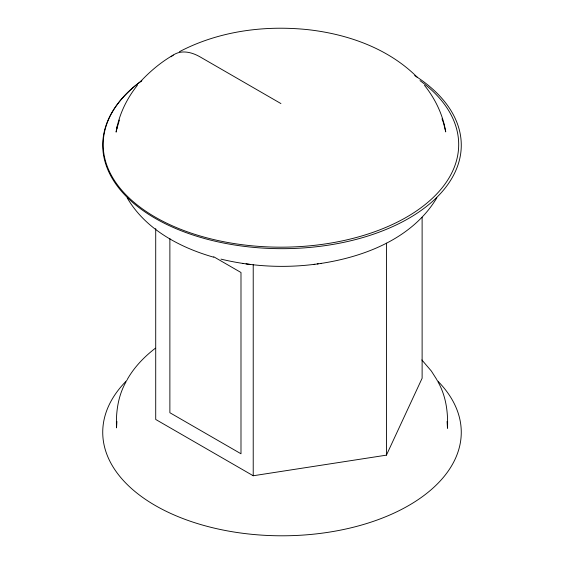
<?xml version="1.0" encoding="UTF-8"?>
<svg xmlns="http://www.w3.org/2000/svg" width="564" height="564" viewBox="0 0 564 564"><rect width="100%" height="100%" fill="white"/><g stroke="black" fill="none" stroke-linecap="round" stroke-linejoin="round"><path stroke-width="0.85" d="M116.91 421.47L116.515 427.857C115.817 412.094 118.08 395.836 125.969 381.948M117.354 125.645L116.099 132.103C118.821 114.943 126.576 98.848 137.376 85.312M116.417 130.298L119.385 120.054M155.713 228.575L155.713 419.461L253.222 475.755L386.425 455.148L422.119 378.247L422.119 217.267M436.867 197.774C412.171 239.122 362.871 257.649 317.257 263.973M127.161 379.65C134.112 367.277 144.187 356.822 155.389 348.214M140.584 81.484C150.2 71.233 161.085 62.061 173.31 55.053M179.387 51.733C218.719 31.083 264.516 25.042 308.367 29.709C348.178 34.256 388.582 48.525 417.36 77.353M220.954 259.116C251.579 266.525 283.565 268.267 314.825 264.283M320.521 263.501L321.543 263.36M313.972 264.403L318.195 263.839M246.059 263.874L250.451 264.453M242.527 263.367L243.556 263.515M213.714 257.212C179.74 247.525 145.441 229.266 127.161 197.823M280.928 103.572L200.206 56.964A51.712 29.857 60 0 0 171.16 56.76M213.756 256.775L240.99 272.497L240.99 453.773L169.877 412.721L169.877 238.487M421.851 359.931L431.347 371.041L436.867 379.699M424.495 85.326C435.239 98.806 442.98 114.816 445.722 131.898L443.6 123.185M438.002 381.884C446.011 395.921 448.19 412.369 447.485 428.295L447.083 421.428M442 118.828L443.346 122.458M386.425 243.154L386.425 455.148M253.222 264.636L253.222 475.755M414.653 75.555A179.274 103.501 0 0 1 409.767 217.782A179.274 103.501 0 0 1 163.532 222.858A179.274 103.501 0 0 1 141.085 81.195M437.058 380.355A179.274 103.501 0 0 1 397.331 511.534A179.274 103.501 0 0 1 166.669 511.534A179.274 103.501 0 0 1 126.942 380.355M420.004 80.638A177.759 102.627 0 0 1 401.801 219.805A177.759 102.627 0 0 1 160.063 219.805A177.759 102.627 0 0 1 141.86 80.638"/></g></svg>
